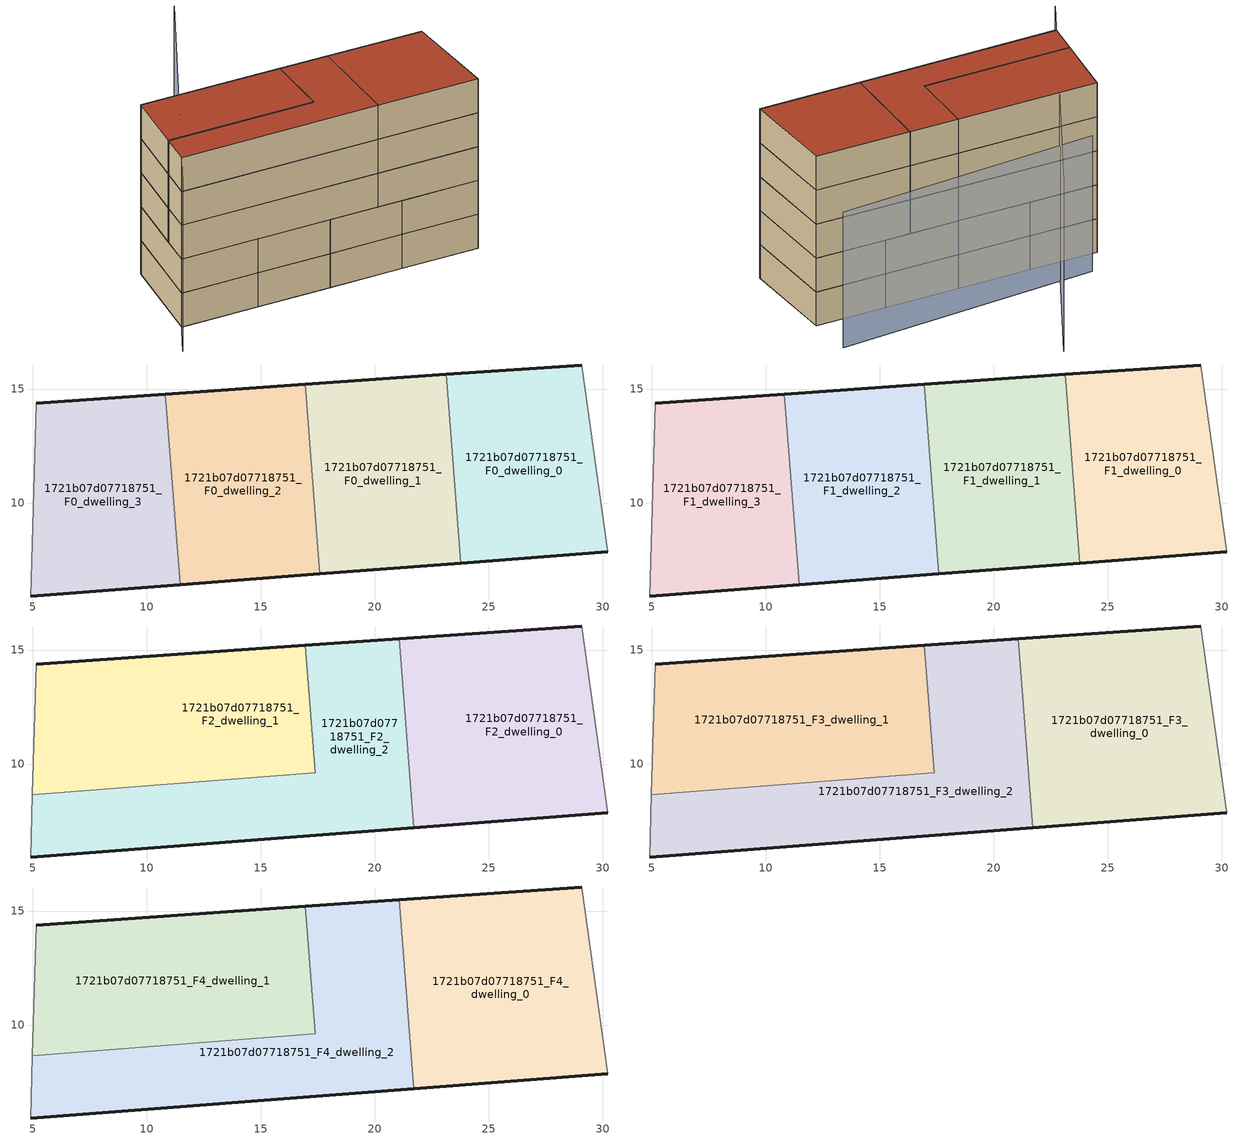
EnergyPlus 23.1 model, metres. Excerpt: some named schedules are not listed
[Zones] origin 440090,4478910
1721b07d07718751_F0_dwelling_0
 floor ground (EU_floor_Construction): 30.22,7.86 29.08,16.05 23.13,15.64 23.77,7.37 z0
 wall outside (EU_wall_Construction): 23.13,15.64 29.08,16.05 / 30.22,7.86 23.77,7.37 z0:3
 wall adiabatic (EU_wall_Construction): 29.08,16.05 30.22,7.86 z0:3
 wall to 1721b07d07718751_F0_dwelling_1 (EU_wall_Construction): 23.77,7.37 23.13,15.64 z0:3
1721b07d07718751_F0_dwelling_1
 floor ground (EU_floor_Construction): 23.77,7.37 23.13,15.64 16.96,15.21 17.6,6.9 z0
 wall outside (EU_wall_Construction): 16.96,15.21 23.13,15.64 / 23.77,7.37 17.6,6.9 z0:3
 wall to 1721b07d07718751_F0_dwelling_2 (EU_wall_Construction): 17.6,6.9 16.96,15.21 z0:3
1721b07d07718751_F0_dwelling_2
 floor ground (EU_floor_Construction): 17.6,6.9 16.96,15.21 10.82,14.78 11.46,6.42 z0
 wall outside (EU_wall_Construction): 10.82,14.78 16.96,15.21 / 17.6,6.9 11.46,6.42 z0:3
 wall to 1721b07d07718751_F0_dwelling_3 (EU_wall_Construction): 11.46,6.42 10.82,14.78 z0:3
1721b07d07718751_F0_dwelling_3
 floor ground (EU_floor_Construction): 11.46,6.42 10.82,14.78 5.15,14.38 4.91,5.92 z0
 wall outside (EU_wall_Construction): 5.15,14.38 10.82,14.78 / 11.46,6.42 4.91,5.92 z0:3
 wall adiabatic (EU_wall_Construction): 4.91,5.92 5.15,14.38 z0:3
1721b07d07718751_F1_dwelling_0
 floor to 1721b07d07718751_F0_dwelling_0 (EU_floor_Construction): 30.22,7.86 29.08,16.05 23.13,15.64 23.77,7.37 z3
 wall outside (EU_wall_Construction): 23.13,15.64 29.08,16.05 / 30.22,7.86 23.77,7.37 z3:6
 wall adiabatic (EU_wall_Construction): 29.08,16.05 30.22,7.86 z3:6
 wall to 1721b07d07718751_F1_dwelling_1 (EU_wall_Construction): 23.77,7.37 23.13,15.64 z3:6
1721b07d07718751_F1_dwelling_1
 floor to 1721b07d07718751_F0_dwelling_1 (EU_floor_Construction): 23.77,7.37 23.13,15.64 16.96,15.21 17.6,6.9 z3
 wall outside (EU_wall_Construction): 16.96,15.21 23.13,15.64 / 23.77,7.37 17.6,6.9 z3:6
 wall to 1721b07d07718751_F1_dwelling_2 (EU_wall_Construction): 17.6,6.9 16.96,15.21 z3:6
1721b07d07718751_F1_dwelling_2
 floor to 1721b07d07718751_F0_dwelling_2 (EU_floor_Construction): 17.6,6.9 16.96,15.21 10.82,14.78 11.46,6.42 z3
 wall outside (EU_wall_Construction): 10.82,14.78 16.96,15.21 / 17.6,6.9 11.46,6.42 z3:6
 wall to 1721b07d07718751_F1_dwelling_3 (EU_wall_Construction): 11.46,6.42 10.82,14.78 z3:6
1721b07d07718751_F1_dwelling_3
 floor to 1721b07d07718751_F0_dwelling_3 (EU_floor_Construction): 11.46,6.42 10.82,14.78 5.15,14.38 4.91,5.92 z3
 wall outside (EU_wall_Construction): 5.15,14.38 10.82,14.78 / 11.46,6.42 4.91,5.92 z3:6
 wall adiabatic (EU_wall_Construction): 4.91,5.92 5.15,14.38 z3:6
1721b07d07718751_F2_dwelling_0
 floor to 1721b07d07718751_F1_dwelling_0 (EU_floor_Construction): 30.22,7.86 29.08,16.05 23.13,15.64 23.77,7.37 z6
 floor to 1721b07d07718751_F1_dwelling_1 (EU_floor_Construction): 23.77,7.37 23.13,15.64 21.07,15.49 21.71,7.21 z6
 wall outside (EU_wall_Construction): 30.22,7.86 21.71,7.21 / 21.07,15.49 29.08,16.05 z6:9
 wall adiabatic (EU_wall_Construction): 29.08,16.05 30.22,7.86 z6:9
 wall to 1721b07d07718751_F2_dwelling_2 (EU_wall_Construction): 21.71,7.21 21.07,15.49 z6:9
1721b07d07718751_F2_dwelling_1
 floor to 1721b07d07718751_F1_dwelling_2 (EU_floor_Construction): 17.39,9.61 16.96,15.21 10.82,14.78 11.25,9.14 z6
 floor to 1721b07d07718751_F1_dwelling_3 (EU_floor_Construction): 11.25,9.14 10.82,14.78 5.15,14.38 4.99,8.66 z6
 wall outside (EU_wall_Construction): 5.15,14.38 16.96,15.21 z6:9
 wall adiabatic (EU_wall_Construction): 4.99,8.66 5.15,14.38 z6:9
 wall to 1721b07d07718751_F2_dwelling_2 (EU_wall_Construction): 16.96,15.21 17.39,9.61 4.99,8.66 z6:9
1721b07d07718751_F2_dwelling_2
 floor to 1721b07d07718751_F1_dwelling_1 (EU_floor_Construction): 21.71,7.21 21.07,15.49 16.96,15.21 17.6,6.9 z6
 floor to 1721b07d07718751_F1_dwelling_2 (EU_floor_Construction): 17.6,6.9 17.39,9.61 11.25,9.14 11.46,6.43 z6
 floor to 1721b07d07718751_F1_dwelling_3 (EU_floor_Construction): 11.46,6.43 11.25,9.14 4.99,8.66 4.91,5.92 z6
 wall outside (EU_wall_Construction): 16.96,15.21 21.07,15.49 / 21.71,7.21 4.91,5.92 z6:9
 wall adiabatic (EU_wall_Construction): 4.91,5.92 4.99,8.66 z6:9
1721b07d07718751_F3_dwelling_0
 floor to 1721b07d07718751_F2_dwelling_0 (EU_floor_Construction): 30.22,7.86 29.08,16.05 21.07,15.49 21.71,7.21 z9
 wall outside (EU_wall_Construction): 30.22,7.86 21.71,7.21 / 21.07,15.49 29.08,16.05 z9:12
 wall adiabatic (EU_wall_Construction): 29.08,16.05 30.22,7.86 z9:12
 wall to 1721b07d07718751_F3_dwelling_2 (EU_wall_Construction): 21.71,7.21 21.07,15.49 z9:12
1721b07d07718751_F3_dwelling_1
 floor to 1721b07d07718751_F2_dwelling_1 (EU_floor_Construction): 17.39,9.61 16.96,15.21 5.15,14.38 4.99,8.66 z9
 wall outside (EU_wall_Construction): 5.15,14.38 16.96,15.21 z9:12
 wall adiabatic (EU_wall_Construction): 4.99,8.66 5.15,14.38 z9:12
 wall to 1721b07d07718751_F3_dwelling_2 (EU_wall_Construction): 16.96,15.21 17.39,9.61 4.99,8.66 z9:12
1721b07d07718751_F3_dwelling_2
 floor to 1721b07d07718751_F2_dwelling_2 (EU_floor_Construction): 21.71,7.21 21.07,15.49 16.96,15.21 17.39,9.61 4.99,8.66 4.91,5.92 z9
 wall outside (EU_wall_Construction): 16.96,15.21 21.07,15.49 / 21.71,7.21 4.91,5.92 z9:12
 wall adiabatic (EU_wall_Construction): 4.91,5.92 4.99,8.66 z9:12
1721b07d07718751_F4_dwelling_0
 floor to 1721b07d07718751_F3_dwelling_0 (EU_floor_Construction): 30.22,7.86 29.08,16.05 21.07,15.49 21.71,7.21 z12
 wall outside (EU_wall_Construction): 30.22,7.86 21.71,7.21 / 21.07,15.49 29.08,16.05 z12:15
 wall adiabatic (EU_wall_Construction): 29.08,16.05 30.22,7.86 z12:15
 wall to 1721b07d07718751_F4_dwelling_2 (EU_wall_Construction): 21.71,7.21 21.07,15.49 z12:15
 roof outside (EU_roof_Construction): 29.08,16.05 30.22,7.86 21.71,7.21 21.07,15.49 z15
1721b07d07718751_F4_dwelling_1
 floor to 1721b07d07718751_F3_dwelling_1 (EU_floor_Construction): 17.39,9.61 16.96,15.21 5.15,14.38 4.99,8.66 z12
 wall outside (EU_wall_Construction): 5.15,14.38 16.96,15.21 z12:15
 wall adiabatic (EU_wall_Construction): 4.99,8.66 5.15,14.38 z12:15
 wall to 1721b07d07718751_F4_dwelling_2 (EU_wall_Construction): 16.96,15.21 17.39,9.61 4.99,8.66 z12:15
 roof outside (EU_roof_Construction): 16.96,15.21 17.39,9.61 4.99,8.66 5.15,14.38 z15
1721b07d07718751_F4_dwelling_2
 floor to 1721b07d07718751_F3_dwelling_2 (EU_floor_Construction): 21.71,7.21 21.07,15.49 16.96,15.21 17.39,9.61 4.99,8.66 4.91,5.92 z12
 wall outside (EU_wall_Construction): 16.96,15.21 21.07,15.49 / 21.71,7.21 4.91,5.92 z12:15
 wall adiabatic (EU_wall_Construction): 4.91,5.92 4.99,8.66 z12:15
 roof outside (EU_roof_Construction): 21.07,15.49 21.71,7.21 4.91,5.92 4.99,8.66 17.39,9.61 16.96,15.21 z15
shading: 28.45,19.84 6.58,16.78 z0:12; 13.21,26.85 3.6,2.62 z0:15
[Building]
EU S2 Campaign: North Axis=0; Terrain=City; Solar Distribution=FullExterior
[Site:Location]
Madrid: Latitude=40.5; Longitude=-3.5; Time Zone=1; Elevation=609
[SizingPeriod:WeatherFileDays]
AnnualSizingPeriod: Begin Month=1; Begin Day of Month=1; End Month=12; End Day of Month=31; Day of Week for Start Day=Monday; Use Weather File Daylight Saving Period=No; Use Weather File Rain and Snow Indicators=No
[MATERIAL]
EU_InternalMass_Material: Roughness=MediumRough; Thickness=0.1; Conductivity=1; Density=1800; Specific Heat=900; Thermal Absorptance=0.9; Solar Absorptance=0.7; Visible Absorptance=0.7
[MATERIAL:NOMASS] Roughness=MediumRough; Thermal Absorptance=0.9; Solar Absorptance=0.7; Visible Absorptance=0.7
Name | Thermal Resistance
EU_wall_NoMass | 0.609216
EU_roof_NoMass | 0.513268
EU_floor_NoMass | 0.568163
[CONSTRUCTION]
EU_wall_Construction: EU_wall_NoMass
EU_roof_Construction: EU_roof_NoMass
EU_floor_Construction: EU_floor_NoMass
EU_InternalMass_Construction: EU_InternalMass_Material
[ZONE] Type=1; Multiplier=1; Ceiling Height=autocalculate; Floor Area=autocalculate; Part of Total Floor Area=Yes
Name | Volume
1721b07d07718751_F0_dwelling_0; 1721b07d07718751_F1_dwelling_0 | 154.298
1721b07d07718751_F2_dwelling_0 | 205.742
1721b07d07718751_F3_dwelling_0; 1721b07d07718751_F4_dwelling_0; 1721b07d07718751_F2_dwelling_2 | 205.746
1721b07d07718751_F0_dwelling_1 | 154.291
1721b07d07718751_F1_dwelling_1 | 154.29
1721b07d07718751_F2_dwelling_1 | 205.706
1721b07d07718751_F3_dwelling_1; 1721b07d07718751_F4_dwelling_1 | 205.718
1721b07d07718751_F0_dwelling_2; 1721b07d07718751_F1_dwelling_2 | 154.3
1721b07d07718751_F3_dwelling_2; 1721b07d07718751_F4_dwelling_2 | 205.755
1721b07d07718751_F0_dwelling_3; 1721b07d07718751_F1_dwelling_3 | 154.315
[INTERNALMASS] Construction=EU_InternalMass_Construction
Name | Zone or ZoneList | Surface Area
1721b07d07718751_F0_dwelling_0_EU_InternalMass | 1721b07d07718751_F0_dwelling_0 | 51.4326
1721b07d07718751_F0_dwelling_1_EU_InternalMass | 1721b07d07718751_F0_dwelling_1 | 51.4302
1721b07d07718751_F0_dwelling_2_EU_InternalMass | 1721b07d07718751_F0_dwelling_2 | 51.4333
1721b07d07718751_F0_dwelling_3_EU_InternalMass | 1721b07d07718751_F0_dwelling_3 | 51.4384
1721b07d07718751_F1_dwelling_0_EU_InternalMass | 1721b07d07718751_F1_dwelling_0 | 51.4326
1721b07d07718751_F1_dwelling_1_EU_InternalMass | 1721b07d07718751_F1_dwelling_1 | 51.4302
1721b07d07718751_F1_dwelling_2_EU_InternalMass | 1721b07d07718751_F1_dwelling_2 | 51.4333
1721b07d07718751_F1_dwelling_3_EU_InternalMass | 1721b07d07718751_F1_dwelling_3 | 51.4384
1721b07d07718751_F2_dwelling_0_EU_InternalMass | 1721b07d07718751_F2_dwelling_0 | 68.5807
1721b07d07718751_F2_dwelling_1_EU_InternalMass | 1721b07d07718751_F2_dwelling_1 | 68.575
1721b07d07718751_F2_dwelling_2_EU_InternalMass | 1721b07d07718751_F2_dwelling_2 | 68.582
1721b07d07718751_F3_dwelling_0_EU_InternalMass | 1721b07d07718751_F3_dwelling_0 | 68.5807
1721b07d07718751_F3_dwelling_1_EU_InternalMass | 1721b07d07718751_F3_dwelling_1 | 68.575
1721b07d07718751_F3_dwelling_2_EU_InternalMass | 1721b07d07718751_F3_dwelling_2 | 68.582
1721b07d07718751_F4_dwelling_0_EU_InternalMass | 1721b07d07718751_F4_dwelling_0 | 68.5807
1721b07d07718751_F4_dwelling_1_EU_InternalMass | 1721b07d07718751_F4_dwelling_1 | 68.575
1721b07d07718751_F4_dwelling_2_EU_InternalMass | 1721b07d07718751_F4_dwelling_2 | 68.582
[OTHEREQUIPMENT] Fuel Type=Electricity; Design Level Calculation Method=Watts/Area; Power per Zone Floor Area=1; Fraction Latent=0; Fraction Radiant=0; Fraction Lost=0; Carbon Dioxide Generation Rate=0; EndUse Subcategory=EU_Step8_InternalGains
Name | Zone or ZoneList or Space or SpaceList | Schedule
EU_Step8_InternalGain_1721b07d07718751_F0_dwelling_0_f000 | 1721b07d07718751_F0_dwelling_0 | EU_Step8_GainSchedule_1721b07d07718751_F0_dwelling_0_f000
EU_Step8_InternalGain_1721b07d07718751_F0_dwelling_1_f000 | 1721b07d07718751_F0_dwelling_1 | EU_Step8_GainSchedule_1721b07d07718751_F0_dwelling_1_f000
EU_Step8_InternalGain_1721b07d07718751_F0_dwelling_2_f000 | 1721b07d07718751_F0_dwelling_2 | EU_Step8_GainSchedule_1721b07d07718751_F0_dwelling_2_f000
EU_Step8_InternalGain_1721b07d07718751_F0_dwelling_3_f000 | 1721b07d07718751_F0_dwelling_3 | EU_Step8_GainSchedule_1721b07d07718751_F0_dwelling_3_f000
EU_Step8_InternalGain_1721b07d07718751_F1_dwelling_0_f000 | 1721b07d07718751_F1_dwelling_0 | EU_Step8_GainSchedule_1721b07d07718751_F1_dwelling_0_f000
EU_Step8_InternalGain_1721b07d07718751_F1_dwelling_1_f000 | 1721b07d07718751_F1_dwelling_1 | EU_Step8_GainSchedule_1721b07d07718751_F1_dwelling_1_f000
EU_Step8_InternalGain_1721b07d07718751_F1_dwelling_2_f000 | 1721b07d07718751_F1_dwelling_2 | EU_Step8_GainSchedule_1721b07d07718751_F1_dwelling_2_f000
EU_Step8_InternalGain_1721b07d07718751_F1_dwelling_3_f000 | 1721b07d07718751_F1_dwelling_3 | EU_Step8_GainSchedule_1721b07d07718751_F1_dwelling_3_f000
EU_Step8_InternalGain_1721b07d07718751_F2_dwelling_0_f000 | 1721b07d07718751_F2_dwelling_0 | EU_Step8_GainSchedule_1721b07d07718751_F2_dwelling_0_f000
EU_Step8_InternalGain_1721b07d07718751_F2_dwelling_1_f000 | 1721b07d07718751_F2_dwelling_1 | EU_Step8_GainSchedule_1721b07d07718751_F2_dwelling_1_f000
EU_Step8_InternalGain_1721b07d07718751_F2_dwelling_2_f000 | 1721b07d07718751_F2_dwelling_2 | EU_Step8_GainSchedule_1721b07d07718751_F2_dwelling_2_f000
EU_Step8_InternalGain_1721b07d07718751_F3_dwelling_0_f000 | 1721b07d07718751_F3_dwelling_0 | EU_Step8_GainSchedule_1721b07d07718751_F3_dwelling_0_f000
EU_Step8_InternalGain_1721b07d07718751_F3_dwelling_1_f000 | 1721b07d07718751_F3_dwelling_1 | EU_Step8_GainSchedule_1721b07d07718751_F3_dwelling_1_f000
EU_Step8_InternalGain_1721b07d07718751_F3_dwelling_2_f000 | 1721b07d07718751_F3_dwelling_2 | EU_Step8_GainSchedule_1721b07d07718751_F3_dwelling_2_f000
EU_Step8_InternalGain_1721b07d07718751_F4_dwelling_0_f000 | 1721b07d07718751_F4_dwelling_0 | EU_Step8_GainSchedule_1721b07d07718751_F4_dwelling_0_f000
EU_Step8_InternalGain_1721b07d07718751_F4_dwelling_1_f000 | 1721b07d07718751_F4_dwelling_1 | EU_Step8_GainSchedule_1721b07d07718751_F4_dwelling_1_f000
EU_Step8_InternalGain_1721b07d07718751_F4_dwelling_2_f000 | 1721b07d07718751_F4_dwelling_2 | EU_Step8_GainSchedule_1721b07d07718751_F4_dwelling_2_f000
[ZONEVENTILATION:DESIGNFLOWRATE] Schedule=EU_AlwaysOn; Design Flow Rate Calculation Method=AirChanges/Hour; Air Changes per Hour=0.752966; Ventilation Type=Natural; Fan Pressure Rise=0; Fan Total Efficiency=1; Constant Term Coefficient=1; Temperature Term Coefficient=0; Velocity Term Coefficient=0; Velocity Squared Term Coefficient=0; Minimum Indoor Temperature=-100; Maximum Indoor Temperature=100; Delta Temperature=-100; Minimum Outdoor Temperature=-100; Maximum Outdoor Temperature=100; Maximum Wind Speed=40
Name | Zone or ZoneList or Space or SpaceList
EU_ConstantAir_1721b07d07718751_F0_dwelling_0 | 1721b07d07718751_F0_dwelling_0
EU_ConstantAir_1721b07d07718751_F0_dwelling_1 | 1721b07d07718751_F0_dwelling_1
EU_ConstantAir_1721b07d07718751_F0_dwelling_2 | 1721b07d07718751_F0_dwelling_2
EU_ConstantAir_1721b07d07718751_F0_dwelling_3 | 1721b07d07718751_F0_dwelling_3
EU_ConstantAir_1721b07d07718751_F1_dwelling_0 | 1721b07d07718751_F1_dwelling_0
EU_ConstantAir_1721b07d07718751_F1_dwelling_1 | 1721b07d07718751_F1_dwelling_1
EU_ConstantAir_1721b07d07718751_F1_dwelling_2 | 1721b07d07718751_F1_dwelling_2
EU_ConstantAir_1721b07d07718751_F1_dwelling_3 | 1721b07d07718751_F1_dwelling_3
EU_ConstantAir_1721b07d07718751_F2_dwelling_0 | 1721b07d07718751_F2_dwelling_0
EU_ConstantAir_1721b07d07718751_F2_dwelling_1 | 1721b07d07718751_F2_dwelling_1
EU_ConstantAir_1721b07d07718751_F2_dwelling_2 | 1721b07d07718751_F2_dwelling_2
EU_ConstantAir_1721b07d07718751_F3_dwelling_0 | 1721b07d07718751_F3_dwelling_0
EU_ConstantAir_1721b07d07718751_F3_dwelling_1 | 1721b07d07718751_F3_dwelling_1
EU_ConstantAir_1721b07d07718751_F3_dwelling_2 | 1721b07d07718751_F3_dwelling_2
EU_ConstantAir_1721b07d07718751_F4_dwelling_0 | 1721b07d07718751_F4_dwelling_0
EU_ConstantAir_1721b07d07718751_F4_dwelling_1 | 1721b07d07718751_F4_dwelling_1
EU_ConstantAir_1721b07d07718751_F4_dwelling_2 | 1721b07d07718751_F4_dwelling_2
[HVACTEMPLATE:THERMOSTAT] Constant Heating Setpoint=20; Constant Cooling Setpoint=50
EU_HeatOnly_1721b07d07718751_F0_dwelling_0; EU_HeatOnly_1721b07d07718751_F0_dwelling_1; EU_HeatOnly_1721b07d07718751_F0_dwelling_2; EU_HeatOnly_1721b07d07718751_F0_dwelling_3; EU_HeatOnly_1721b07d07718751_F1_dwelling_0; EU_HeatOnly_1721b07d07718751_F1_dwelling_1; EU_HeatOnly_1721b07d07718751_F1_dwelling_2; EU_HeatOnly_1721b07d07718751_F1_dwelling_3; EU_HeatOnly_1721b07d07718751_F2_dwelling_0; EU_HeatOnly_1721b07d07718751_F2_dwelling_1; EU_HeatOnly_1721b07d07718751_F2_dwelling_2; EU_HeatOnly_1721b07d07718751_F3_dwelling_0; EU_HeatOnly_1721b07d07718751_F3_dwelling_1; EU_HeatOnly_1721b07d07718751_F3_dwelling_2; EU_HeatOnly_1721b07d07718751_F4_dwelling_0; EU_HeatOnly_1721b07d07718751_F4_dwelling_1; EU_HeatOnly_1721b07d07718751_F4_dwelling_2
[HVACTEMPLATE:ZONE:IDEALLOADSAIRSYSTEM] System Availability Schedule=EU_AlwaysOn; Maximum Heating Supply Air Temperature=50; Minimum Cooling Supply Air Temperature=13; Maximum Heating Supply Air Humidity Ratio=0.0156; Minimum Cooling Supply Air Humidity Ratio=0.0077; Heating Limit=NoLimit; Cooling Limit=NoLimit; Heating Availability Schedule=EU_AlwaysOn; Cooling Availability Schedule=EU_CoolingOff; Dehumidification Control Type=ConstantSensibleHeatRatio; Cooling Sensible Heat Ratio=0.7; Dehumidification Setpoint=60; Humidification Control Type=None; Humidification Setpoint=30; Outdoor Air Method=None; Outdoor Air Flow Rate per Person=0.00944; Outdoor Air Flow Rate per Zone Floor Area=0; Outdoor Air Flow Rate per Zone=0; Demand Controlled Ventilation Type=None; Outdoor Air Economizer Type=NoEconomizer; Heat Recovery Type=None; Sensible Heat Recovery Effectiveness=0.7; Latent Heat Recovery Effectiveness=0.65
Name | Template Thermostat
1721b07d07718751_F0_dwelling_0 | EU_HeatOnly_1721b07d07718751_F0_dwelling_0
1721b07d07718751_F0_dwelling_1 | EU_HeatOnly_1721b07d07718751_F0_dwelling_1
1721b07d07718751_F0_dwelling_2 | EU_HeatOnly_1721b07d07718751_F0_dwelling_2
1721b07d07718751_F0_dwelling_3 | EU_HeatOnly_1721b07d07718751_F0_dwelling_3
1721b07d07718751_F1_dwelling_0 | EU_HeatOnly_1721b07d07718751_F1_dwelling_0
1721b07d07718751_F1_dwelling_1 | EU_HeatOnly_1721b07d07718751_F1_dwelling_1
1721b07d07718751_F1_dwelling_2 | EU_HeatOnly_1721b07d07718751_F1_dwelling_2
1721b07d07718751_F1_dwelling_3 | EU_HeatOnly_1721b07d07718751_F1_dwelling_3
1721b07d07718751_F2_dwelling_0 | EU_HeatOnly_1721b07d07718751_F2_dwelling_0
1721b07d07718751_F2_dwelling_1 | EU_HeatOnly_1721b07d07718751_F2_dwelling_1
1721b07d07718751_F2_dwelling_2 | EU_HeatOnly_1721b07d07718751_F2_dwelling_2
1721b07d07718751_F3_dwelling_0 | EU_HeatOnly_1721b07d07718751_F3_dwelling_0
1721b07d07718751_F3_dwelling_1 | EU_HeatOnly_1721b07d07718751_F3_dwelling_1
1721b07d07718751_F3_dwelling_2 | EU_HeatOnly_1721b07d07718751_F3_dwelling_2
1721b07d07718751_F4_dwelling_0 | EU_HeatOnly_1721b07d07718751_F4_dwelling_0
1721b07d07718751_F4_dwelling_1 | EU_HeatOnly_1721b07d07718751_F4_dwelling_1
1721b07d07718751_F4_dwelling_2 | EU_HeatOnly_1721b07d07718751_F4_dwelling_2
